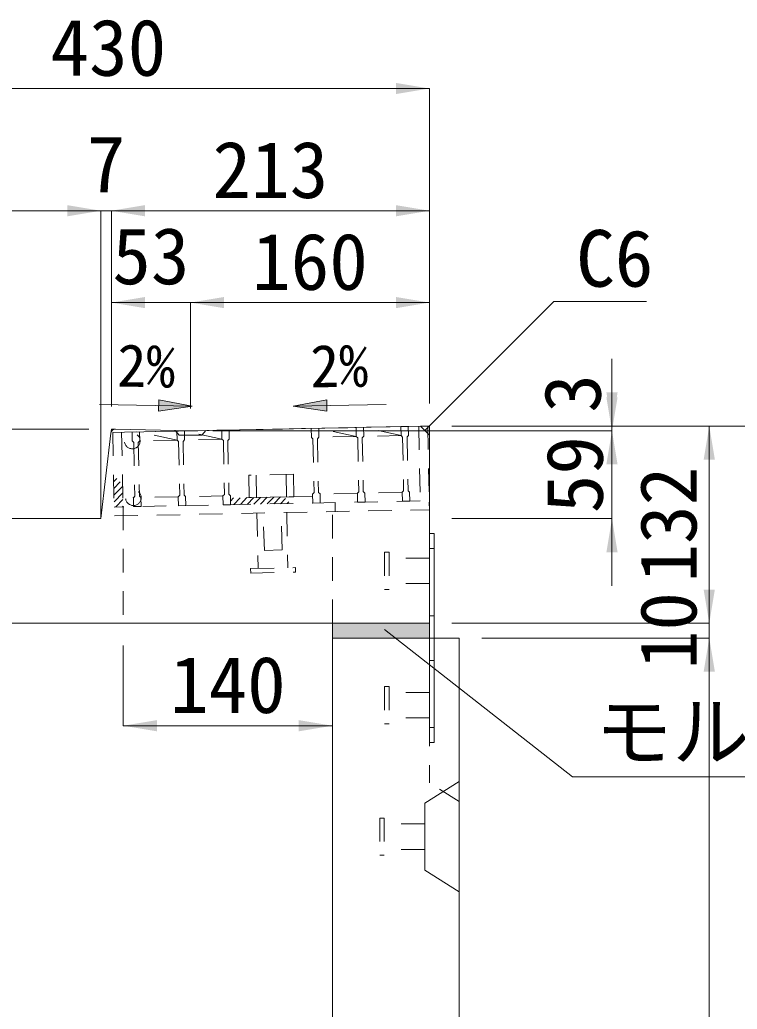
# Model space of a CAD drawing. Units: millimetres at full size; some dimension numbers follow another scale. Extents: x -3301 to 90699, y 107523 to 139162.
# Drawn here: x 16093 to 16573, y 116922 to 117584 of the extents above; entities that cross this region are included whole.
import ezdxf
from ezdxf.enums import TextEntityAlignment as Align

# ---------------------------------------------------------------- set-up
doc = ezdxf.new("R2010")
doc.units = ezdxf.units.MM
doc.header["$LTSCALE"] = 21
doc.header["$PDMODE"] = 32
doc.header["$PDSIZE"] = 10.5
doc.linetypes.add('USER1', pattern=[1.35, 0.75, -0.6])
for name, color, linetype, lineweight in [('0_2', 7, 'USER1', 9), ('寸法線', 7, 'Continuous', 9), ('引出線', 4, 'Continuous', 9), ('本体', 2, 'Continuous', 9), ('補助線', 8, 'Continuous', 13), ('ｲﾝｻｰﾄ', 3, 'USER1', 5), ('ｸﾞﾚｰﾁﾝｸﾞ', 7, 'USER1', 9)]:
    doc.layers.add(name, color=color, linetype=linetype, lineweight=lineweight)
doc.layers.add('ﾊｯﾁﾝｸﾞ', color=8, linetype='Continuous')
doc.styles.add('ＭＳ ゴシック', font='')
doc.styles.get('ＭＳ ゴシック').set_extended_font_data('MS Gothic')

# ---------------------------------------------------------------- blocks, each defined once
blk = doc.blocks.new('filled_arrow')
at = {"color": 0, "linetype": 'Continuous', "lineweight": -2}
blk.add_solid([(7.5, 1.25), (0, 0), (7.5, -1.25)], dxfattribs=at)

msp = doc.modelspace()

# ---------------------------------------------------------------- hatches: boundary and pattern name
at = {"layer": '引出線'}
for points in [[(16186.08, 117329.83), (16185.93, 117322.33), (16208.5, 117325.63)], [(16298.53, 117329.83), (16298.68, 117322.33), (16276.11, 117325.63)]]:
    msp.add_hatch(color=7, dxfattribs=at).paths.add_polyline_path(points)
at = {"layer": 'ｸﾞﾚｰﾁﾝｸﾞ'}
h = msp.add_hatch(dxfattribs=at)
h.set_pattern_fill('USER', color=256, style=0, pattern_type=2)
h.set_pattern_definition([(46.14576, (15631.14, 116930.54), (-2.28951, 2.19972), [75, -60])])
h.paths.add_polyline_path([(16155.2, 117308.09), (16161.2, 117308.21), (16162.2, 117258.22), (16156.2, 117258.1)])
h = msp.add_hatch(dxfattribs=at)
h.set_pattern_fill('USER', color=256, style=0, pattern_type=2)
h.set_pattern_definition([(46.14576, (15728.12, 116932.48), (-2.28951, 2.19972), [75, -60])])
h.paths.add_polyline_path([(16234.19, 117259.65), (16234.1, 117264.15), (16269.59, 117264.86), (16284.59, 117265.16), (16289.09, 117265.25), (16289.18, 117260.75), (16269.68, 117260.36)])
at = {"layer": 'ﾊｯﾁﾝｸﾞ'}
msp.add_hatch(color=256, dxfattribs=at).paths.add_polyline_path([(16302.31, 117180.33), (16302.31, 117170.33), (16367.31, 117170.33), (16367.31, 117180.33)])

# ---------------------------------------------------------------- linework, layer by layer
at = {"layer": '0_2'}
for p, q in [((16370.51, 117230.33), (16367.31, 117230.33)), ((16370.51, 117185.33), (16367.31, 117185.33)), ((16370.51, 117155.33), (16367.31, 117155.33)), ((16370.51, 117110.33), (16367.31, 117110.33))]:
    msp.add_line(p, q, dxfattribs=at)
at = {"layer": '0_2', "linetype": 'Continuous', "lineweight": 13}
msp.add_line((16302.31, 117170.33), (16302.31, 117180.33), dxfattribs=at)
at = {"layer": '0_2', "linetype": 'Continuous'}
msp.add_lwpolyline([(16367.31, 117100.33), (16367.31, 117240.33), (16370.51, 117240.33), (16370.51, 117100.33)], close=True, dxfattribs=at)
at = {"layer": '寸法線'}
for p, q in [((15937.31, 117538.41), (16367.31, 117538.41)), ((16367.31, 117327.33), (16367.31, 117538.41)), ((15937.31, 117456.54), (16147.31, 117456.54)), ((16102.31, 117456.54), (16199.32, 117456.54)), ((16147.31, 117265.33), (16147.31, 117456.54)), ((16147.31, 117265.33), (16147.31, 117456.54)), ((16154.32, 117325.33), (16154.32, 117456.54)), ((16154.32, 117456.54), (16367.31, 117456.54)), ((16154.32, 117325.33), (16154.32, 117456.54)), ((16367.31, 117327.33), (16367.31, 117456.54)), ((16154.32, 117395.03), (16252.3, 117395.03)), ((16154.32, 117325.33), (16154.32, 117395.03)), ((16207.3, 117324.13), (16207.3, 117395.03)), ((16207.3, 117395.03), (16367.31, 117395.03)), ((16207.3, 117324.13), (16207.3, 117395.03)), ((16367.31, 117327.33), (16367.31, 117395.03)), ((16489.54, 117264.13), (16489.54, 117357.33)), ((16489.54, 117205.33), (16489.54, 117354.13)), ((16139.32, 117310.33), (15647.2, 117310.33)), ((16222.3, 117309.13), (16489.54, 117309.13)), ((16222.3, 117309.13), (16489.54, 117309.13)), ((16382.31, 117312.33), (16554.67, 117312.33)), ((16382.31, 117312.33), (16639.77, 117312.33)), ((16382.31, 117312.33), (16489.54, 117312.33)), ((16554.67, 117312.33), (16554.67, 117180.33)), ((16382.31, 117250.33), (16489.54, 117250.33)), ((16554.67, 117125.33), (16554.67, 117225.33)), ((16382.31, 117180.33), (16554.67, 117180.33)), ((16382.31, 117180.33), (16554.67, 117180.33)), ((16402.31, 117170.33), (16554.67, 117170.33)), ((16402.31, 117170.33), (16554.67, 117170.33)), ((16554.67, 116320.33), (16554.67, 117170.33)), ((16162.31, 117165.33), (16162.31, 117111.64)), ((16302.31, 117165.33), (16302.31, 117111.64)), ((16162.31, 117111.64), (16302.31, 117111.64))]:
    msp.add_line(p, q, dxfattribs=at)
at = {"layer": '引出線', "color": 7}
for p, q in [((16146.4, 117326.87), (16208.5, 117325.63)), ((16338.22, 117326.87), (16276.11, 117325.63))]:
    msp.add_line(p, q, dxfattribs=at)
at = {"layer": '引出線'}
for points in [[(16364.31, 117309.4), (16450.55, 117395.65), (16512.66, 117395.65)], [(16337.22, 117176.01), (16463.15, 117077.33), (16678.97, 117077.33)]]:
    msp.add_lwpolyline(points, dxfattribs=at)
at = {"layer": '引出線', "color": 7, "lineweight": 13}
for points in [[(16186.08, 117329.83), (16185.93, 117322.33), (16208.5, 117325.63)], [(16298.53, 117329.83), (16298.68, 117322.33), (16276.11, 117325.63)]]:
    msp.add_lwpolyline(points, close=True, dxfattribs=at)
at = {"layer": '本体', "lineweight": 20}
for p, q in [((16154.01, 117307.61), (16147.31, 117250.33)), ((16157.05, 117310.27), (16207.3, 117309.13)), ((16207.3, 117309.13), (16361.31, 117312.21)), ((16367.31, 117306.33), (16361.31, 117312.21)), ((16367.31, 117306.33), (16367.31, 117180.33)), ((15943.31, 117250.33), (16147.31, 117250.33)), ((16367.31, 117180.33), (15937.31, 117180.33)), ((16302.31, 117170.33), (16302.31, 116840.85)), ((16387.31, 117170.33), (16302.31, 117170.33)), ((16387.31, 117170.33), (16387.31, 116320.33))]:
    msp.add_line(p, q, dxfattribs=at)
at = {"layer": '本体', "linetype": 'USER1'}
for p, q in [((16196.99, 117309.33), (16199.81, 117306.28)), ((16217.62, 117309.33), (16214.81, 117306.28)), ((16199.81, 117306.28), (16214.81, 117306.28)), ((16302.31, 117180.33), (16302.31, 117261.15)), ((16162.2, 117258.35), (16162.31, 117180.33)), ((16367.31, 117170.33), (16367.31, 117073.32)), ((16387.31, 117060.82), (16367.31, 117073.32))]:
    msp.add_line(p, q, dxfattribs=at)
at = {"layer": '本体'}
for p, q in [((16387.31, 117074.32), (16364.11, 117059.83)), ((16364.11, 117059.83), (16364.11, 117014.82)), ((16387.31, 117000.32), (16364.11, 117014.82))]:
    msp.add_line(p, q, dxfattribs=at)
at = {"layer": '本体', "lineweight": 20}
msp.add_arc((16156.99, 117307.27), 3, 88.70243, 173.33014, dxfattribs=at)
at = {"layer": '補助線'}
for p, q in [((16147.31, 117250.33), (16147.31, 117310.33)), ((16367.31, 117306.33), (16367.31, 117312.33))]:
    msp.add_line(p, q, dxfattribs=at)
at = {"layer": '補助線', "lineweight": 20}
for p, q in [((16154.32, 117310.33), (16154.01, 117307.61)), ((16154.32, 117310.33), (16157.05, 117310.27)), ((16361.31, 117312.21), (16367.31, 117312.33))]:
    msp.add_line(p, q, dxfattribs=at)
at = {"layer": 'ｲﾝｻｰﾄ'}
for p, q in [((16340.31, 117227.82), (16337.31, 117227.82)), ((16337.31, 117227.82), (16337.31, 117202.83)), ((16340.31, 117227.82), (16340.31, 117202.83)), ((16367.31, 117223.83), (16340.31, 117223.83)), ((16367.31, 117223.83), (16367.31, 117206.82)), ((16340.31, 117202.83), (16337.31, 117202.83)), ((16367.31, 117206.82), (16340.31, 117206.82)), ((16337.3, 117137.83), (16337.3, 117112.83)), ((16340.31, 117137.83), (16337.3, 117137.83)), ((16340.31, 117137.83), (16340.31, 117112.83)), ((16367.31, 117133.83), (16340.31, 117133.83)), ((16367.31, 117116.83), (16340.31, 117116.83)), ((16340.31, 117112.83), (16337.3, 117112.83)), ((16334.1, 117049.82), (16334.1, 117024.82)), ((16337.1, 117049.82), (16334.1, 117049.82)), ((16337.1, 117049.82), (16337.1, 117024.82)), ((16364.11, 117045.82), (16337.1, 117045.82)), ((16337.1, 117024.82), (16334.1, 117024.82)), ((16364.11, 117028.82), (16337.1, 117028.82))]:
    msp.add_line(p, q, dxfattribs=at)
at = {"layer": 'ｸﾞﾚｰﾁﾝｸﾞ'}
for p, q in [((16155.2, 117308.09), (16366.16, 117312.3)), ((16155.2, 117308.09), (16156.32, 117252.1)), ((16161.2, 117308.21), (16162.2, 117258.22)), ((16168.2, 117308.35), (16353.16, 117312.04)), ((16173.2, 117308.45), (16168.2, 117308.35)), ((16173.2, 117308.45), (16168.2, 117308.35)), ((16173.2, 117308.45), (16168.2, 117308.35)), ((16168.32, 117302.35), (16168.2, 117308.35)), ((16168.2, 117308.35), (16168.32, 117302.35)), ((16168.2, 117308.35), (16168.32, 117302.35)), ((16168.2, 117308.35), (16168.32, 117302.35)), ((16168.2, 117308.35), (16168.32, 117302.35)), ((16168.2, 117308.35), (16168.32, 117302.35)), ((16168.2, 117308.35), (16168.32, 117302.35)), ((16198.32, 117302.95), (16173.2, 117308.45)), ((16173.2, 117308.45), (16173.32, 117302.45)), ((16173.2, 117308.45), (16173.32, 117302.45)), ((16173.2, 117308.45), (16173.32, 117302.45)), ((16203.19, 117309.04), (16198.2, 117308.94)), ((16203.19, 117309.04), (16198.2, 117308.94)), ((16203.19, 117309.04), (16198.2, 117308.94)), ((16198.2, 117308.94), (16198.32, 117302.95)), ((16198.2, 117308.94), (16198.32, 117302.95)), ((16198.2, 117308.94), (16198.32, 117302.95)), ((16228.31, 117303.55), (16203.19, 117309.04)), ((16203.19, 117309.04), (16203.31, 117303.05)), ((16203.19, 117309.04), (16203.31, 117303.05)), ((16203.19, 117309.04), (16203.31, 117303.05)), ((16233.19, 117309.64), (16228.19, 117309.54)), ((16233.19, 117309.64), (16228.19, 117309.54)), ((16233.19, 117309.64), (16228.19, 117309.54)), ((16228.19, 117309.54), (16228.31, 117303.55)), ((16228.19, 117309.54), (16228.31, 117303.55)), ((16228.19, 117309.54), (16228.31, 117303.55)), ((16233.19, 117309.64), (16233.31, 117303.65)), ((16233.19, 117309.64), (16233.31, 117303.65)), ((16233.19, 117309.64), (16233.31, 117303.65)), ((16288.18, 117310.74), (16288.3, 117304.75)), ((16288.18, 117310.74), (16288.3, 117304.75)), ((16288.18, 117310.74), (16288.3, 117304.75)), ((16293.18, 117310.84), (16293.3, 117304.85)), ((16293.18, 117310.84), (16293.3, 117304.85)), ((16293.18, 117310.84), (16293.3, 117304.85)), ((16318.29, 117305.35), (16293.18, 117310.84)), ((16318.17, 117311.34), (16318.29, 117305.35)), ((16318.17, 117311.34), (16318.29, 117305.35)), ((16318.17, 117311.34), (16318.29, 117305.35)), ((16323.17, 117311.44), (16323.29, 117305.45)), ((16323.17, 117311.44), (16323.29, 117305.45)), ((16323.17, 117311.44), (16323.29, 117305.45)), ((16348.29, 117305.95), (16323.17, 117311.44)), ((16353.16, 117312.04), (16348.17, 117311.94)), ((16353.16, 117312.04), (16348.17, 117311.94)), ((16353.16, 117312.04), (16348.17, 117311.94)), ((16348.17, 117311.94), (16348.29, 117305.95)), ((16348.17, 117311.94), (16348.29, 117305.95)), ((16348.17, 117311.94), (16348.29, 117305.95)), ((16353.16, 117312.04), (16353.28, 117306.05)), ((16353.16, 117312.04), (16353.28, 117306.05)), ((16353.16, 117312.04), (16353.28, 117306.05)), ((16360.16, 117312.18), (16361.16, 117262.19)), ((16366.16, 117312.3), (16367.28, 117256.32)), ((16168.32, 117302.35), (16169.34, 117301.37)), ((16168.32, 117302.35), (16169.34, 117301.37)), ((16168.32, 117302.35), (16169.34, 117301.37)), ((16169.34, 117301.37), (16170.06, 117265.37)), ((16169.34, 117301.37), (16170.06, 117265.37)), ((16169.34, 117301.37), (16170.06, 117265.37)), ((16173.32, 117302.45), (16172.34, 117301.43)), ((16173.32, 117302.45), (16172.34, 117301.43)), ((16173.32, 117302.45), (16172.34, 117301.43)), ((16172.34, 117301.43), (16173.06, 117265.43)), ((16172.34, 117301.43), (16173.06, 117265.43)), ((16172.34, 117301.43), (16173.06, 117265.43)), ((16198.32, 117302.95), (16173.32, 117302.45)), ((16198.32, 117302.95), (16199.34, 117301.97)), ((16198.32, 117302.95), (16199.34, 117301.97)), ((16198.32, 117302.95), (16199.34, 117301.97)), ((16199.34, 117301.97), (16200.06, 117265.97)), ((16199.34, 117301.97), (16200.06, 117265.97)), ((16199.34, 117301.97), (16200.06, 117265.97)), ((16203.31, 117303.05), (16202.33, 117302.03)), ((16203.31, 117303.05), (16202.33, 117302.03)), ((16203.31, 117303.05), (16202.33, 117302.03)), ((16202.33, 117302.03), (16203.05, 117266.03)), ((16202.33, 117302.03), (16203.05, 117266.03)), ((16202.33, 117302.03), (16203.05, 117266.03)), ((16228.31, 117303.55), (16203.31, 117303.05)), ((16228.31, 117303.55), (16229.33, 117302.57)), ((16228.31, 117303.55), (16229.33, 117302.57)), ((16228.31, 117303.55), (16229.33, 117302.57)), ((16229.33, 117302.57), (16230.05, 117266.57)), ((16229.33, 117302.57), (16230.05, 117266.57)), ((16229.33, 117302.57), (16230.05, 117266.57)), ((16233.31, 117303.65), (16232.33, 117302.63)), ((16233.31, 117303.65), (16232.33, 117302.63)), ((16233.31, 117303.65), (16232.33, 117302.63)), ((16232.33, 117302.63), (16233.05, 117266.63)), ((16232.33, 117302.63), (16233.05, 117266.63)), ((16232.33, 117302.63), (16233.05, 117266.63)), ((16288.3, 117304.75), (16289.32, 117303.77)), ((16288.3, 117304.75), (16289.32, 117303.77)), ((16288.3, 117304.75), (16289.32, 117303.77)), ((16289.32, 117303.77), (16290.04, 117267.77)), ((16289.32, 117303.77), (16290.04, 117267.77)), ((16289.32, 117303.77), (16290.04, 117267.77)), ((16293.3, 117304.85), (16292.32, 117303.83)), ((16293.3, 117304.85), (16292.32, 117303.83)), ((16293.3, 117304.85), (16292.32, 117303.83)), ((16292.32, 117303.83), (16293.04, 117267.83)), ((16292.32, 117303.83), (16293.04, 117267.83)), ((16292.32, 117303.83), (16293.04, 117267.83)), ((16318.29, 117305.35), (16293.3, 117304.85)), ((16318.29, 117305.35), (16319.31, 117304.37)), ((16318.29, 117305.35), (16319.31, 117304.37)), ((16318.29, 117305.35), (16319.31, 117304.37)), ((16319.31, 117304.37), (16320.03, 117268.37)), ((16319.31, 117304.37), (16320.03, 117268.37)), ((16319.31, 117304.37), (16320.03, 117268.37)), ((16323.29, 117305.45), (16322.31, 117304.43)), ((16323.29, 117305.45), (16322.31, 117304.43)), ((16323.29, 117305.45), (16322.31, 117304.43)), ((16322.31, 117304.43), (16323.03, 117268.43)), ((16322.31, 117304.43), (16323.03, 117268.43)), ((16322.31, 117304.43), (16323.03, 117268.43)), ((16348.29, 117305.95), (16323.29, 117305.45)), ((16348.29, 117305.95), (16349.31, 117304.97)), ((16348.29, 117305.95), (16349.31, 117304.97)), ((16348.29, 117305.95), (16349.31, 117304.97)), ((16349.31, 117304.97), (16350.03, 117268.97)), ((16349.31, 117304.97), (16350.03, 117268.97)), ((16349.31, 117304.97), (16350.03, 117268.97)), ((16353.28, 117306.05), (16352.3, 117305.03)), ((16353.28, 117306.05), (16352.3, 117305.03)), ((16353.28, 117306.05), (16352.3, 117305.03)), ((16352.3, 117305.03), (16353.02, 117269.03)), ((16352.3, 117305.03), (16353.02, 117269.03)), ((16352.3, 117305.03), (16353.02, 117269.03)), ((16276.29, 117280), (16246.3, 117279.4)), ((16246.3, 117279.4), (16246.6, 117264.4)), ((16251.3, 117279.5), (16251.59, 117264.5)), ((16271.29, 117279.9), (16271.59, 117264.9)), ((16276.29, 117280), (16276.59, 117265)), ((16289.06, 117266.75), (16290.04, 117267.77)), ((16289.06, 117266.75), (16290.04, 117267.77)), ((16289.06, 117266.75), (16290.04, 117267.77)), ((16294.06, 117266.85), (16293.04, 117267.83)), ((16294.06, 117266.85), (16293.04, 117267.83)), ((16294.06, 117266.85), (16293.04, 117267.83)), ((16319.05, 117267.35), (16320.03, 117268.37)), ((16319.05, 117267.35), (16320.03, 117268.37)), ((16319.05, 117267.35), (16320.03, 117268.37)), ((16324.05, 117267.45), (16323.03, 117268.43)), ((16324.05, 117267.45), (16323.03, 117268.43)), ((16324.05, 117267.45), (16323.03, 117268.43)), ((16349.05, 117267.95), (16324.05, 117267.45)), ((16324.17, 117261.45), (16324.05, 117267.45)), ((16324.17, 117261.45), (16324.05, 117267.45)), ((16324.17, 117261.45), (16324.05, 117267.45)), ((16349.05, 117267.95), (16350.03, 117268.97)), ((16349.05, 117267.95), (16350.03, 117268.97)), ((16349.05, 117267.95), (16350.03, 117268.97)), ((16349.17, 117261.95), (16349.05, 117267.95)), ((16349.17, 117261.95), (16349.05, 117267.95)), ((16349.17, 117261.95), (16349.05, 117267.95)), ((16354.04, 117268.05), (16353.02, 117269.03)), ((16354.04, 117268.05), (16353.02, 117269.03)), ((16354.04, 117268.05), (16353.02, 117269.03)), ((16354.16, 117262.05), (16354.04, 117268.05)), ((16354.16, 117262.05), (16354.04, 117268.05)), ((16354.16, 117262.05), (16354.04, 117268.05)), ((16361.16, 117262.19), (16156.2, 117258.1)), ((16169.08, 117264.35), (16170.06, 117265.37)), ((16169.08, 117264.35), (16170.06, 117265.37)), ((16169.08, 117264.35), (16170.06, 117265.37)), ((16169.2, 117258.36), (16169.08, 117264.35)), ((16169.2, 117258.36), (16169.08, 117264.35)), ((16169.2, 117258.36), (16169.08, 117264.35)), ((16169.2, 117258.36), (16169.08, 117264.35)), ((16169.2, 117258.36), (16169.08, 117264.35)), ((16169.2, 117258.36), (16169.08, 117264.35)), ((16174.08, 117264.45), (16173.06, 117265.43)), ((16174.08, 117264.45), (16173.06, 117265.43)), ((16174.08, 117264.45), (16173.06, 117265.43)), ((16199.08, 117264.95), (16174.08, 117264.45)), ((16174.2, 117258.46), (16174.08, 117264.45)), ((16174.2, 117258.46), (16174.08, 117264.45)), ((16174.2, 117258.46), (16174.08, 117264.45)), ((16199.08, 117264.95), (16200.06, 117265.97)), ((16199.08, 117264.95), (16200.06, 117265.97)), ((16199.08, 117264.95), (16200.06, 117265.97)), ((16199.2, 117258.95), (16199.08, 117264.95)), ((16199.2, 117258.95), (16199.08, 117264.95)), ((16199.2, 117258.95), (16199.08, 117264.95)), ((16204.07, 117265.05), (16203.05, 117266.03)), ((16204.07, 117265.05), (16203.05, 117266.03)), ((16204.07, 117265.05), (16203.05, 117266.03)), ((16229.07, 117265.55), (16204.07, 117265.05)), ((16204.19, 117259.05), (16204.07, 117265.05)), ((16204.19, 117259.05), (16204.07, 117265.05)), ((16204.19, 117259.05), (16204.07, 117265.05)), ((16229.07, 117265.55), (16230.05, 117266.57)), ((16229.07, 117265.55), (16230.05, 117266.57)), ((16229.07, 117265.55), (16230.05, 117266.57)), ((16229.19, 117259.55), (16229.07, 117265.55)), ((16229.19, 117259.55), (16229.07, 117265.55)), ((16229.19, 117259.55), (16229.07, 117265.55)), ((16234.07, 117265.65), (16233.05, 117266.63)), ((16234.07, 117265.65), (16233.05, 117266.63)), ((16234.07, 117265.65), (16233.05, 117266.63)), ((16234.19, 117259.65), (16234.07, 117265.65)), ((16234.19, 117259.65), (16234.07, 117265.65)), ((16234.19, 117259.65), (16234.07, 117265.65)), ((16289.09, 117265.25), (16234.1, 117264.15)), ((16276.59, 117265), (16246.6, 117264.4)), ((16289.18, 117260.75), (16289.06, 117266.75)), ((16289.18, 117260.75), (16289.06, 117266.75)), ((16289.18, 117260.75), (16289.06, 117266.75)), ((16294.18, 117260.85), (16289.18, 117260.75)), ((16294.18, 117260.85), (16289.18, 117260.75)), ((16294.18, 117260.85), (16289.18, 117260.75)), ((16319.05, 117267.35), (16294.06, 117266.85)), ((16294.18, 117260.85), (16294.06, 117266.85)), ((16294.18, 117260.85), (16294.06, 117266.85)), ((16294.18, 117260.85), (16294.06, 117266.85)), ((16304.17, 117261.05), (16304.29, 117255.06)), ((16319.17, 117261.35), (16319.05, 117267.35)), ((16319.17, 117261.35), (16319.05, 117267.35)), ((16319.17, 117261.35), (16319.05, 117267.35)), ((16324.17, 117261.45), (16319.17, 117261.35)), ((16324.17, 117261.45), (16319.17, 117261.35)), ((16324.17, 117261.45), (16319.17, 117261.35)), ((16354.16, 117262.05), (16349.17, 117261.95)), ((16354.16, 117262.05), (16349.17, 117261.95)), ((16354.16, 117262.05), (16349.17, 117261.95)), ((16367.28, 117256.32), (16367.18, 117261.31)), ((16156.32, 117252.1), (16367.28, 117256.32)), ((16174.2, 117258.46), (16169.2, 117258.36)), ((16174.2, 117258.46), (16169.2, 117258.36)), ((16174.2, 117258.46), (16169.2, 117258.36)), ((16204.19, 117259.05), (16199.2, 117258.95)), ((16204.19, 117259.05), (16199.2, 117258.95)), ((16204.19, 117259.05), (16199.2, 117258.95)), ((16234.19, 117259.65), (16229.19, 117259.55)), ((16234.19, 117259.65), (16229.19, 117259.55)), ((16234.19, 117259.65), (16229.19, 117259.55)), ((16268.8, 117229.47), (16267.8, 117254.45)), ((16271.8, 117254.41), (16272.54, 117217.41)), ((16251.8, 117254.01), (16252.54, 117217.01)), ((16256.81, 117228.99), (16255.81, 117253.97)), ((16268.8, 117229.47), (16256.81, 117228.99)), ((16247.55, 117216.91), (16277.54, 117217.51)), ((16247.61, 117213.91), (16247.55, 117216.91)), ((16247.61, 117213.91), (16277.6, 117214.51)), ((16277.6, 117214.51), (16277.54, 117217.51))]:
    msp.add_line(p, q, dxfattribs=at)
for p in [(16168.32, 117302.35), (16169.08, 117264.35)]:
    msp.add_point(p, dxfattribs=at)

# ---------------------------------------------------------------- block references
at = {"layer": '寸法線', "xscale": 3, "yscale": 3}
for p, rotation in [((16367.31, 117538.41), 180), ((16147.31, 117456.54), 180), ((16147.31, 117456.54), 180), ((16367.31, 117456.54), 180), ((16367.31, 117395.03), 180), ((16489.54, 117312.33), 90), ((16489.54, 117309.13), 90), ((16489.54, 117309.13), 270), ((16554.67, 117312.33), 270), ((16489.54, 117250.33), 270), ((16554.67, 117180.33), 90), ((16554.67, 117180.33), 90), ((16554.67, 117170.33), 270), ((16554.67, 117170.33), 270), ((16302.31, 117111.64), 180)]:
    msp.add_blockref('filled_arrow', p, dxfattribs=dict(at, rotation=rotation))
for p in [(16154.32, 117456.54), (16154.32, 117456.54), (16154.32, 117395.03), (16207.3, 117395.03), (16207.3, 117395.03), (16162.31, 117111.64)]:
    msp.add_blockref('filled_arrow', p, dxfattribs=at)
at = {"layer": '引出線', "xscale": 0.075, "yscale": 0.075}
for p, rotation in [((16364.31, 117309.4), 45), ((16337.22, 117176.01), 321.9)]:
    msp.add_blockref('filled_arrow', p, dxfattribs=dict(at, rotation=rotation))

# ---------------------------------------------------------------- texts
at = {"layer": '寸法線', "style": 'ＭＳ ゴシック'}
for s, p in [('430', (16152.31, 117565.91)), ('7', (16150.82, 117487.79)), ('213', (16260.82, 117484.04)), ('53', (16180.81, 117426.28)), ('160', (16287.31, 117422.53)), ('140', (16232.31, 117139.14))]:
    msp.add_text(s, height=37.98, dxfattribs=at).set_placement(p, align=Align.MIDDLE_CENTER)
for s, height, rotation, p in [('2%', 28.48, 359, (16177.73, 117352.75)), ('2%', 28.48, 1, (16306.89, 117352.75)), ('3', 37.98, 90, (16463, 117334.2)), ('59', 37.98, 90, (16464.42, 117279.79)), ('132', 37.98, 90, (16527.17, 117246.33)), ('10', 37.98, 90, (16527.17, 117175.33))]:
    msp.add_text(s, height=height, rotation=rotation, dxfattribs=at).set_placement(p, align=Align.MIDDLE_CENTER)
at = {"layer": '引出線', "style": 'ＭＳ ゴシック'}
for s, p in [('C6', (16465.55, 117443.65)), ('モルタル', (16478.15, 117126.75))]:
    msp.add_text(s, height=37.98, dxfattribs=at).set_placement(p, align=Align.TOP_LEFT)

doc.saveas('drawing.dxf')
